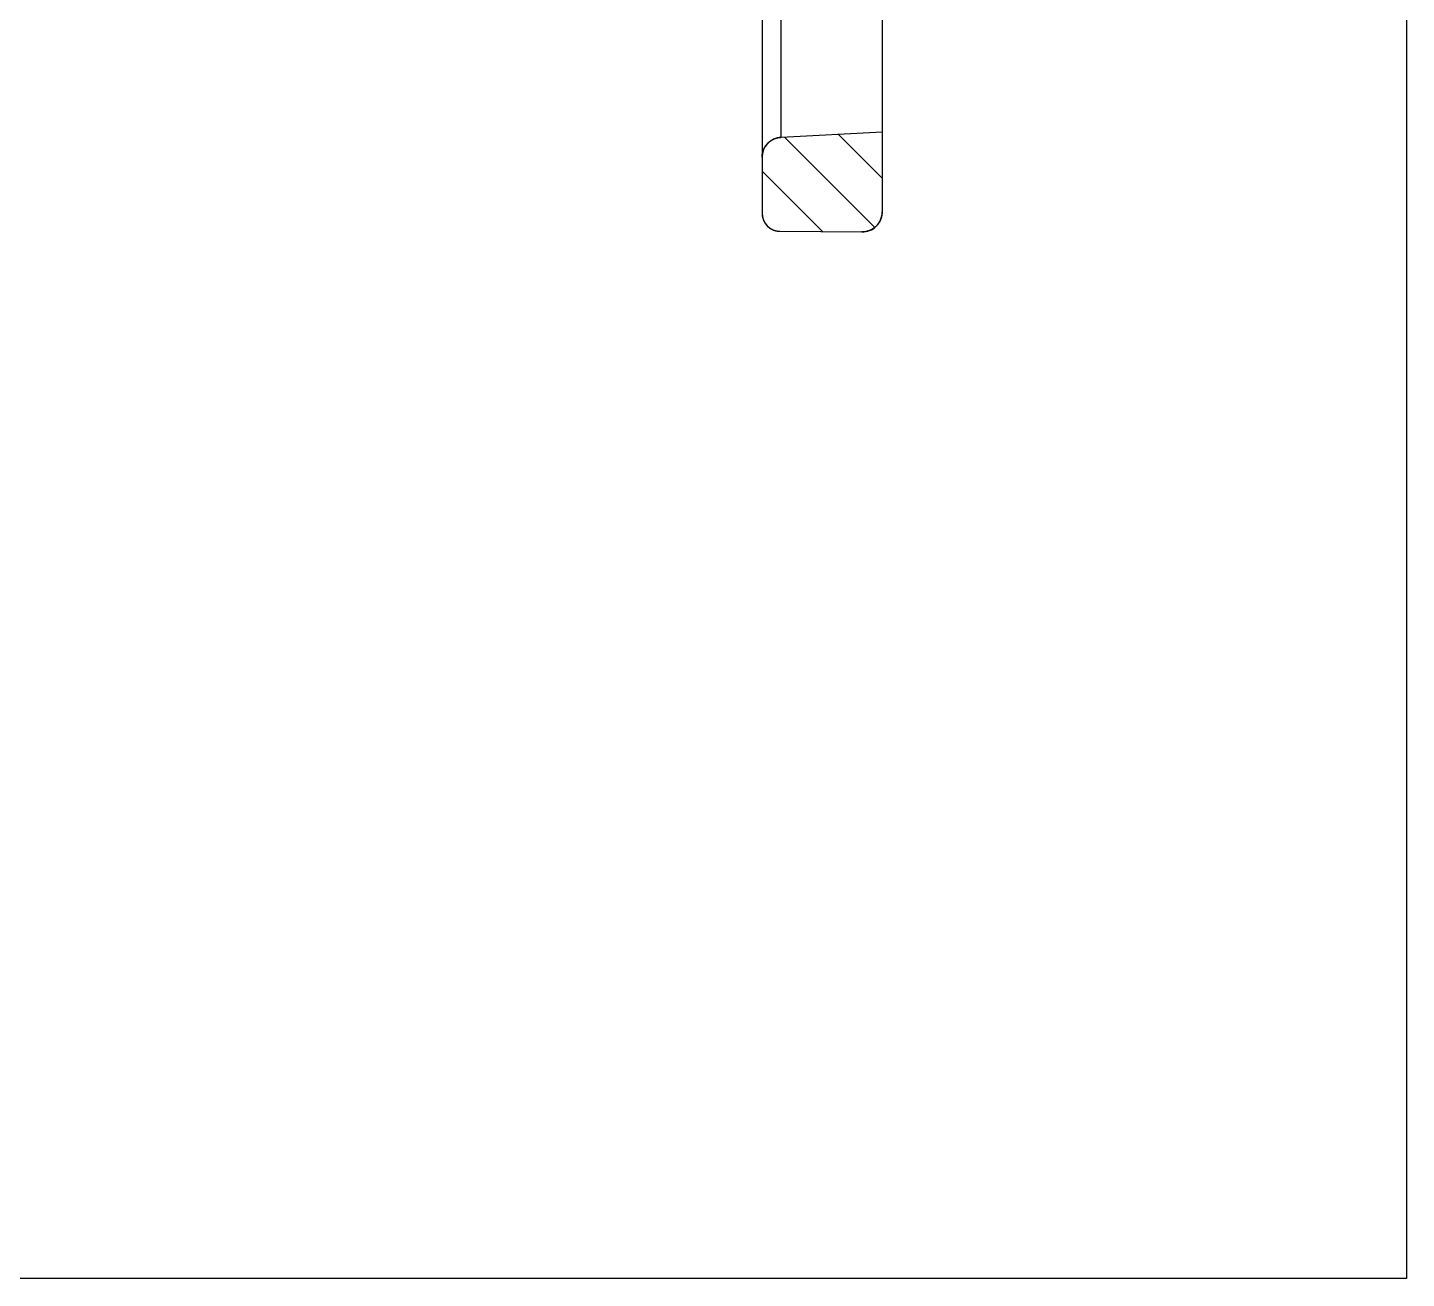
# Model space of a CAD drawing. Header units: millimetres. Extents: x 1786 to 3123, y -2632 to -1928.
# Drawn here: x 2885.63 to 2920.1, y -2632.35 to -2601.07 of the extents above; entities that cross this region are included whole.
import ezdxf

# ---------------------------------------------------------------- set-up
doc = ezdxf.new("R2010")
doc.units = ezdxf.units.MM

# ---------------------------------------------------------------- blocks, each defined once
blk = doc.blocks.new('*u246')
at = {"linetype": 'Continuous'}
h = blk.add_hatch(dxfattribs=at)
h.set_pattern_fill('DEFAULT__2', color=40, angle=135, style=0, pattern_type=0)
h.set_pattern_definition([(135, (507.9545, -448.0673), (-0.7071068, -0.7071068), [])])
edge = h.paths.add_edge_path()
edge.add_line((-85.442, 60.028), (-85.442, 61.428))
edge.add_spline(control_points=[(-85.442, 60.028), (-85.442, 59.766), (-85.626, 59.58), (-85.888, 59.578)], knot_values=[0, 0, 0, 0, 1, 1, 1, 1], weights=[1, 0.80679, 0.80679, 1], degree=3, periodic=0)
edge.add_line((-85.888, 59.578), (-87.937, 59.56))
edge.add_spline(control_points=[(-88.442, 60.06), (-88.442, 59.765), (-88.232, 59.558), (-87.937, 59.56)], knot_values=[0, 0, 0, 0, 1, 1, 1, 1], weights=[1, 0.802676, 0.802676, 1], degree=3, periodic=0)
edge.add_line((-88.442, 60.06), (-88.442, 62.06))
edge.add_line((-85.915, 61.928), (-88.442, 62.06))
edge.add_spline(control_points=[(-85.442, 61.428), (-85.442, 61.709), (-85.635, 61.913), (-85.915, 61.928)], knot_values=[0, 0, 0, 0, 1, 1, 1, 1], weights=[1, 0.816916, 0.816916, 1], degree=3, periodic=0)
edge = h.paths.add_edge_path()
edge.add_line((-85.442, 66.192), (-85.442, 69.812))
edge.add_spline(control_points=[(-85.442, 66.192), (-85.442, 65.911), (-85.635, 65.707), (-85.915, 65.693)], knot_values=[0, 0, 0, 0, 1, 1, 1, 1], weights=[1, 0.816916, 0.816916, 1], degree=3, periodic=0)
edge.add_line((-85.915, 65.693), (-88.442, 65.56))
edge.add_line((-88.442, 65.56), (-88.442, 109.86))
edge.add_line((-85.915, 109.728), (-88.442, 109.86))
edge.add_spline(control_points=[(-85.442, 109.228), (-85.442, 109.509), (-85.635, 109.713), (-85.915, 109.728)], knot_values=[0, 0, 0, 0, 1, 1, 1, 1], weights=[1, 0.816916, 0.816916, 1], degree=3, periodic=0)
edge.add_line((-85.442, 105.608), (-85.442, 109.228))
edge.add_line((-84.324, 105.559), (-85.442, 105.608))
edge.add_spline(control_points=[(-83.942, 105.16), (-83.942, 105.386), (-84.098, 105.55), (-84.324, 105.559)], knot_values=[0, 0, 0, 0, 1, 1, 1, 1], weights=[1, 0.814909, 0.814909, 1], degree=3, periodic=0)
edge.add_line((-83.942, 105.067), (-83.942, 105.16))
edge.add_spline(control_points=[(-83.942, 105.067), (-83.942, 104.841), (-84.098, 104.678), (-84.324, 104.668)], knot_values=[0, 0, 0, 0, 1, 1, 1, 1], weights=[1, 0.814909, 0.814909, 1], degree=3, periodic=0)
edge.add_line((-86.442, 104.575), (-84.324, 104.668))
edge.add_line((-86.442, 70.845), (-86.442, 104.575))
edge.add_line((-86.442, 70.845), (-84.324, 70.753))
edge.add_spline(control_points=[(-83.942, 70.353), (-83.942, 70.579), (-84.098, 70.743), (-84.324, 70.753)], knot_values=[0, 0, 0, 0, 1, 1, 1, 1], weights=[1, 0.814909, 0.814909, 1], degree=3, periodic=0)
edge.add_line((-83.942, 70.261), (-83.942, 70.353))
edge.add_spline(control_points=[(-83.942, 70.261), (-83.942, 70.034), (-84.098, 69.871), (-84.324, 69.861)], knot_values=[0, 0, 0, 0, 1, 1, 1, 1], weights=[1, 0.814909, 0.814909, 1], degree=3, periodic=0)
edge.add_line((-84.324, 69.861), (-85.442, 69.812))
edge = h.paths.add_edge_path()
edge.add_line((-85.442, 113.992), (-85.442, 115.392))
edge.add_spline(control_points=[(-85.442, 113.992), (-85.442, 113.711), (-85.635, 113.507), (-85.915, 113.493)], knot_values=[0, 0, 0, 0, 1, 1, 1, 1], weights=[1, 0.816916, 0.816916, 1], degree=3, periodic=0)
edge.add_line((-85.915, 113.493), (-88.442, 113.36))
edge.add_line((-88.442, 113.36), (-88.442, 115.36))
edge.add_spline(control_points=[(-88.442, 115.36), (-88.442, 115.655), (-88.232, 115.863), (-87.937, 115.86)], knot_values=[0, 0, 0, 0, 1, 1, 1, 1], weights=[1, 0.802676, 0.802676, 1], degree=3, periodic=0)
edge.add_line((-85.888, 115.842), (-87.937, 115.86))
edge.add_spline(control_points=[(-85.442, 115.392), (-85.442, 115.654), (-85.626, 115.84), (-85.888, 115.842)], knot_values=[0, 0, 0, 0, 1, 1, 1, 1], weights=[1, 0.80679, 0.80679, 1], degree=3, periodic=0)
at = {"color": 7, "linetype": 'Continuous'}
for p, q in [((-85.888, 115.842, 0), (-87.937, 115.86, 0)), ((-85.888, 115.842, 0), (-87.937, 115.86, 0)), ((-88.442, 60.06, 0), (-88.442, 115.36, 0)), ((-88.442, 113.36, 0), (-88.442, 115.36, 0)), ((-85.442, 105.608, 0), (-85.442, 115.392, 0)), ((-85.442, 113.992, 0), (-85.442, 115.392, 0)), ((-85.915, 113.493, 0), (-88.442, 113.36, 0)), ((-85.915, 113.493, 0), (-88.442, 113.36, 0)), ((-85.915, 113.493, 0), (-85.915, 109.728, 0))]:
    blk.add_line(p, q, dxfattribs=at)
for centre, radius, start, end in [((-87.942, 115.36, 0), 0.5, 89.5, 180), ((-85.892, 115.392, 0), 0.45, 0, 89.5), ((-85.942, 113.992, 0), 0.5, 273, 0)]:
    blk.add_arc(centre, radius, start, end, dxfattribs=at)
for points, start_tangent, end_tangent in [([(-88.442, 115.36, 0), (-88.442, 115.366, 0), (-88.441, 115.371, 0), (-88.441, 115.377, 0), (-88.441, 115.383, 0), (-88.441, 115.388, 0), (-88.44, 115.394, 0), (-88.44, 115.4, 0), (-88.44, 115.405, 0), (-88.439, 115.411, 0), (-88.438, 115.417, 0), (-88.438, 115.423, 0), (-88.437, 115.428, 0), (-88.436, 115.434, 0), (-88.435, 115.44, 0), (-88.434, 115.446, 0), (-88.433, 115.452, 0), (-88.432, 115.457, 0), (-88.431, 115.463, 0), (-88.43, 115.469, 0), (-88.428, 115.475, 0), (-88.427, 115.481, 0), (-88.425, 115.487, 0), (-88.424, 115.493, 0), (-88.422, 115.498, 0), (-88.42, 115.504, 0), (-88.419, 115.51, 0), (-88.417, 115.516, 0), (-88.415, 115.522, 0), (-88.413, 115.528, 0), (-88.411, 115.533, 0), (-88.408, 115.539, 0), (-88.406, 115.545, 0), (-88.404, 115.551, 0), (-88.401, 115.557, 0), (-88.399, 115.562, 0), (-88.396, 115.568, 0), (-88.394, 115.574, 0), (-88.391, 115.58, 0), (-88.388, 115.585, 0), (-88.385, 115.591, 0), (-88.382, 115.597, 0), (-88.379, 115.602, 0), (-88.376, 115.608, 0), (-88.373, 115.613, 0), (-88.37, 115.619, 0), (-88.366, 115.624, 0), (-88.363, 115.63, 0), (-88.359, 115.635, 0), (-88.356, 115.64, 0), (-88.352, 115.646, 0), (-88.348, 115.651, 0), (-88.345, 115.656, 0), (-88.341, 115.661, 0), (-88.337, 115.667, 0), (-88.333, 115.672, 0), (-88.329, 115.677, 0), (-88.324, 115.682, 0), (-88.32, 115.687, 0), (-88.316, 115.692, 0), (-88.312, 115.696, 0), (-88.307, 115.701, 0), (-88.303, 115.706, 0), (-88.298, 115.711, 0), (-88.294, 115.715, 0), (-88.289, 115.72, 0), (-88.284, 115.724, 0), (-88.279, 115.729, 0), (-88.275, 115.733, 0), (-88.27, 115.737, 0), (-88.265, 115.742, 0), (-88.26, 115.746, 0), (-88.255, 115.75, 0), (-88.25, 115.754, 0), (-88.245, 115.758, 0), (-88.239, 115.762, 0), (-88.234, 115.766, 0), (-88.229, 115.769, 0), (-88.224, 115.773, 0), (-88.218, 115.777, 0), (-88.213, 115.78, 0), (-88.207, 115.784, 0), (-88.202, 115.787, 0), (-88.196, 115.79, 0), (-88.191, 115.794, 0), (-88.185, 115.797, 0), (-88.18, 115.8, 0), (-88.174, 115.803, 0), (-88.168, 115.806, 0), (-88.163, 115.809, 0), (-88.157, 115.811, 0), (-88.151, 115.814, 0), (-88.146, 115.817, 0), (-88.14, 115.819, 0), (-88.134, 115.822, 0), (-88.128, 115.824, 0), (-88.122, 115.826, 0), (-88.117, 115.829, 0), (-88.111, 115.831, 0), (-88.105, 115.833, 0), (-88.099, 115.835, 0), (-88.093, 115.837, 0), (-88.087, 115.838, 0), (-88.082, 115.84, 0), (-88.076, 115.842, 0), (-88.07, 115.843, 0), (-88.064, 115.845, 0), (-88.058, 115.846, 0), (-88.052, 115.848, 0), (-88.046, 115.849, 0), (-88.04, 115.85, 0), (-88.035, 115.851, 0), (-88.029, 115.853, 0), (-88.023, 115.854, 0), (-88.017, 115.854, 0), (-88.011, 115.855, 0), (-88.005, 115.856, 0), (-88, 115.857, 0), (-87.994, 115.857, 0), (-87.988, 115.858, 0), (-87.982, 115.859, 0), (-87.977, 115.859, 0), (-87.971, 115.859, 0), (-87.965, 115.86, 0), (-87.96, 115.86, 0), (-87.954, 115.86, 0), (-87.948, 115.86, 0), (-87.943, 115.86, 0), (-87.937, 115.86, 0)], (0, 1), (0.999962, -0.008727)), ([(-85.442, 115.392, 0), (-85.442, 115.397, 0), (-85.442, 115.402, 0), (-85.442, 115.407, 0), (-85.442, 115.412, 0), (-85.442, 115.417, 0), (-85.443, 115.422, 0), (-85.443, 115.427, 0), (-85.443, 115.433, 0), (-85.444, 115.438, 0), (-85.444, 115.443, 0), (-85.445, 115.448, 0), (-85.446, 115.453, 0), (-85.446, 115.458, 0), (-85.447, 115.463, 0), (-85.448, 115.469, 0), (-85.449, 115.474, 0), (-85.45, 115.479, 0), (-85.451, 115.484, 0), (-85.452, 115.489, 0), (-85.453, 115.495, 0), (-85.455, 115.5, 0), (-85.456, 115.505, 0), (-85.457, 115.51, 0), (-85.459, 115.516, 0), (-85.46, 115.521, 0), (-85.462, 115.526, 0), (-85.464, 115.531, 0), (-85.465, 115.536, 0), (-85.467, 115.542, 0), (-85.469, 115.547, 0), (-85.471, 115.552, 0), (-85.473, 115.557, 0), (-85.475, 115.562, 0), (-85.477, 115.567, 0), (-85.479, 115.573, 0), (-85.482, 115.578, 0), (-85.484, 115.583, 0), (-85.486, 115.588, 0), (-85.489, 115.593, 0), (-85.491, 115.598, 0), (-85.494, 115.603, 0), (-85.497, 115.608, 0), (-85.499, 115.613, 0), (-85.502, 115.618, 0), (-85.505, 115.623, 0), (-85.508, 115.628, 0), (-85.511, 115.633, 0), (-85.514, 115.637, 0), (-85.517, 115.642, 0), (-85.521, 115.647, 0), (-85.524, 115.652, 0), (-85.527, 115.656, 0), (-85.531, 115.661, 0), (-85.534, 115.666, 0), (-85.538, 115.67, 0), (-85.541, 115.675, 0), (-85.545, 115.679, 0), (-85.549, 115.684, 0), (-85.552, 115.688, 0), (-85.556, 115.692, 0), (-85.56, 115.697, 0), (-85.564, 115.701, 0), (-85.568, 115.705, 0), (-85.572, 115.709, 0), (-85.576, 115.713, 0), (-85.58, 115.717, 0), (-85.584, 115.721, 0), (-85.589, 115.725, 0), (-85.593, 115.729, 0), (-85.597, 115.733, 0), (-85.602, 115.737, 0), (-85.606, 115.74, 0), (-85.611, 115.744, 0), (-85.615, 115.747, 0), (-85.62, 115.751, 0), (-85.624, 115.754, 0), (-85.629, 115.758, 0), (-85.634, 115.761, 0), (-85.639, 115.764, 0), (-85.643, 115.768, 0), (-85.648, 115.771, 0), (-85.653, 115.774, 0), (-85.658, 115.777, 0), (-85.663, 115.78, 0), (-85.668, 115.783, 0), (-85.672, 115.785, 0), (-85.677, 115.788, 0), (-85.682, 115.791, 0), (-85.687, 115.793, 0), (-85.693, 115.796, 0), (-85.698, 115.798, 0), (-85.703, 115.801, 0), (-85.708, 115.803, 0), (-85.713, 115.805, 0), (-85.718, 115.807, 0), (-85.723, 115.81, 0), (-85.728, 115.812, 0), (-85.733, 115.814, 0), (-85.739, 115.815, 0), (-85.744, 115.817, 0), (-85.749, 115.819, 0), (-85.754, 115.821, 0), (-85.759, 115.822, 0), (-85.765, 115.824, 0), (-85.77, 115.825, 0), (-85.775, 115.827, 0), (-85.78, 115.828, 0), (-85.785, 115.83, 0), (-85.791, 115.831, 0), (-85.796, 115.832, 0), (-85.801, 115.833, 0), (-85.806, 115.834, 0), (-85.811, 115.835, 0), (-85.817, 115.836, 0), (-85.822, 115.837, 0), (-85.827, 115.838, 0), (-85.832, 115.838, 0), (-85.837, 115.839, 0), (-85.842, 115.84, 0), (-85.847, 115.84, 0), (-85.853, 115.841, 0), (-85.858, 115.841, 0), (-85.863, 115.841, 0), (-85.868, 115.842, 0), (-85.873, 115.842, 0), (-85.878, 115.842, 0), (-85.883, 115.842, 0), (-85.888, 115.842, 0)], (0, 1), (-0.999962, 0.008727)), ([(-85.442, 113.992, 0), (-85.442, 113.987, 0), (-85.442, 113.981, 0), (-85.442, 113.976, 0), (-85.442, 113.97, 0), (-85.442, 113.965, 0), (-85.443, 113.959, 0), (-85.443, 113.954, 0), (-85.444, 113.948, 0), (-85.444, 113.943, 0), (-85.445, 113.937, 0), (-85.445, 113.932, 0), (-85.446, 113.926, 0), (-85.447, 113.92, 0), (-85.448, 113.915, 0), (-85.449, 113.909, 0), (-85.449, 113.903, 0), (-85.451, 113.898, 0), (-85.452, 113.892, 0), (-85.453, 113.887, 0), (-85.454, 113.881, 0), (-85.455, 113.875, 0), (-85.457, 113.87, 0), (-85.458, 113.864, 0), (-85.46, 113.858, 0), (-85.461, 113.853, 0), (-85.463, 113.847, 0), (-85.465, 113.841, 0), (-85.467, 113.836, 0), (-85.469, 113.83, 0), (-85.47, 113.824, 0), (-85.473, 113.819, 0), (-85.475, 113.813, 0), (-85.477, 113.808, 0), (-85.479, 113.802, 0), (-85.481, 113.796, 0), (-85.484, 113.791, 0), (-85.486, 113.785, 0), (-85.489, 113.78, 0), (-85.491, 113.774, 0), (-85.494, 113.769, 0), (-85.497, 113.763, 0), (-85.5, 113.758, 0), (-85.503, 113.753, 0), (-85.506, 113.747, 0), (-85.509, 113.742, 0), (-85.512, 113.737, 0), (-85.515, 113.731, 0), (-85.518, 113.726, 0), (-85.521, 113.721, 0), (-85.525, 113.716, 0), (-85.528, 113.711, 0), (-85.532, 113.706, 0), (-85.535, 113.7, 0), (-85.539, 113.695, 0), (-85.543, 113.69, 0), (-85.546, 113.686, 0), (-85.55, 113.681, 0), (-85.554, 113.676, 0), (-85.558, 113.671, 0), (-85.562, 113.666, 0), (-85.566, 113.662, 0), (-85.57, 113.657, 0), (-85.575, 113.652, 0), (-85.579, 113.648, 0), (-85.583, 113.643, 0), (-85.588, 113.639, 0), (-85.592, 113.634, 0), (-85.597, 113.63, 0), (-85.601, 113.626, 0), (-85.606, 113.622, 0), (-85.61, 113.617, 0), (-85.615, 113.613, 0), (-85.62, 113.609, 0), (-85.624, 113.605, 0), (-85.629, 113.601, 0), (-85.634, 113.598, 0), (-85.639, 113.594, 0), (-85.644, 113.59, 0), (-85.649, 113.586, 0), (-85.654, 113.583, 0), (-85.659, 113.579, 0), (-85.664, 113.576, 0), (-85.669, 113.573, 0), (-85.675, 113.569, 0), (-85.68, 113.566, 0), (-85.685, 113.563, 0), (-85.69, 113.56, 0), (-85.696, 113.557, 0), (-85.701, 113.554, 0), (-85.706, 113.551, 0), (-85.712, 113.548, 0), (-85.717, 113.545, 0), (-85.722, 113.543, 0), (-85.728, 113.54, 0), (-85.733, 113.537, 0), (-85.739, 113.535, 0), (-85.744, 113.532, 0), (-85.75, 113.53, 0), (-85.755, 113.528, 0), (-85.761, 113.526, 0), (-85.766, 113.524, 0), (-85.772, 113.522, 0), (-85.777, 113.52, 0), (-85.783, 113.518, 0), (-85.789, 113.516, 0), (-85.794, 113.514, 0), (-85.8, 113.512, 0), (-85.805, 113.511, 0), (-85.811, 113.509, 0), (-85.816, 113.508, 0), (-85.822, 113.506, 0), (-85.828, 113.505, 0), (-85.833, 113.504, 0), (-85.839, 113.503, 0), (-85.844, 113.501, 0), (-85.85, 113.5, 0), (-85.855, 113.499, 0), (-85.861, 113.498, 0), (-85.866, 113.498, 0), (-85.872, 113.497, 0), (-85.877, 113.496, 0), (-85.883, 113.495, 0), (-85.888, 113.495, 0), (-85.894, 113.494, 0), (-85.899, 113.494, 0), (-85.905, 113.493, 0), (-85.91, 113.493, 0), (-85.915, 113.493, 0)], (0, -1), (-0.99863, -0.052336))]:
    blk.add_spline(points, degree=3, dxfattribs=dict(at, start_tangent=start_tangent, end_tangent=end_tangent))
at = {"layer": 'Defpoints', "color": 2}
blk.add_lwpolyline([(-101.551, 142.025), (101.551, 142.025), (101.551, 0), (-101.551, 0)], close=True, dxfattribs=at)

msp = doc.modelspace()

# ---------------------------------------------------------------- block references
at = {"rotation": 180}
msp.add_blockref('*u246', (2818.55, -2490.324, 0), dxfattribs=at)

doc.saveas('drawing.dxf')
